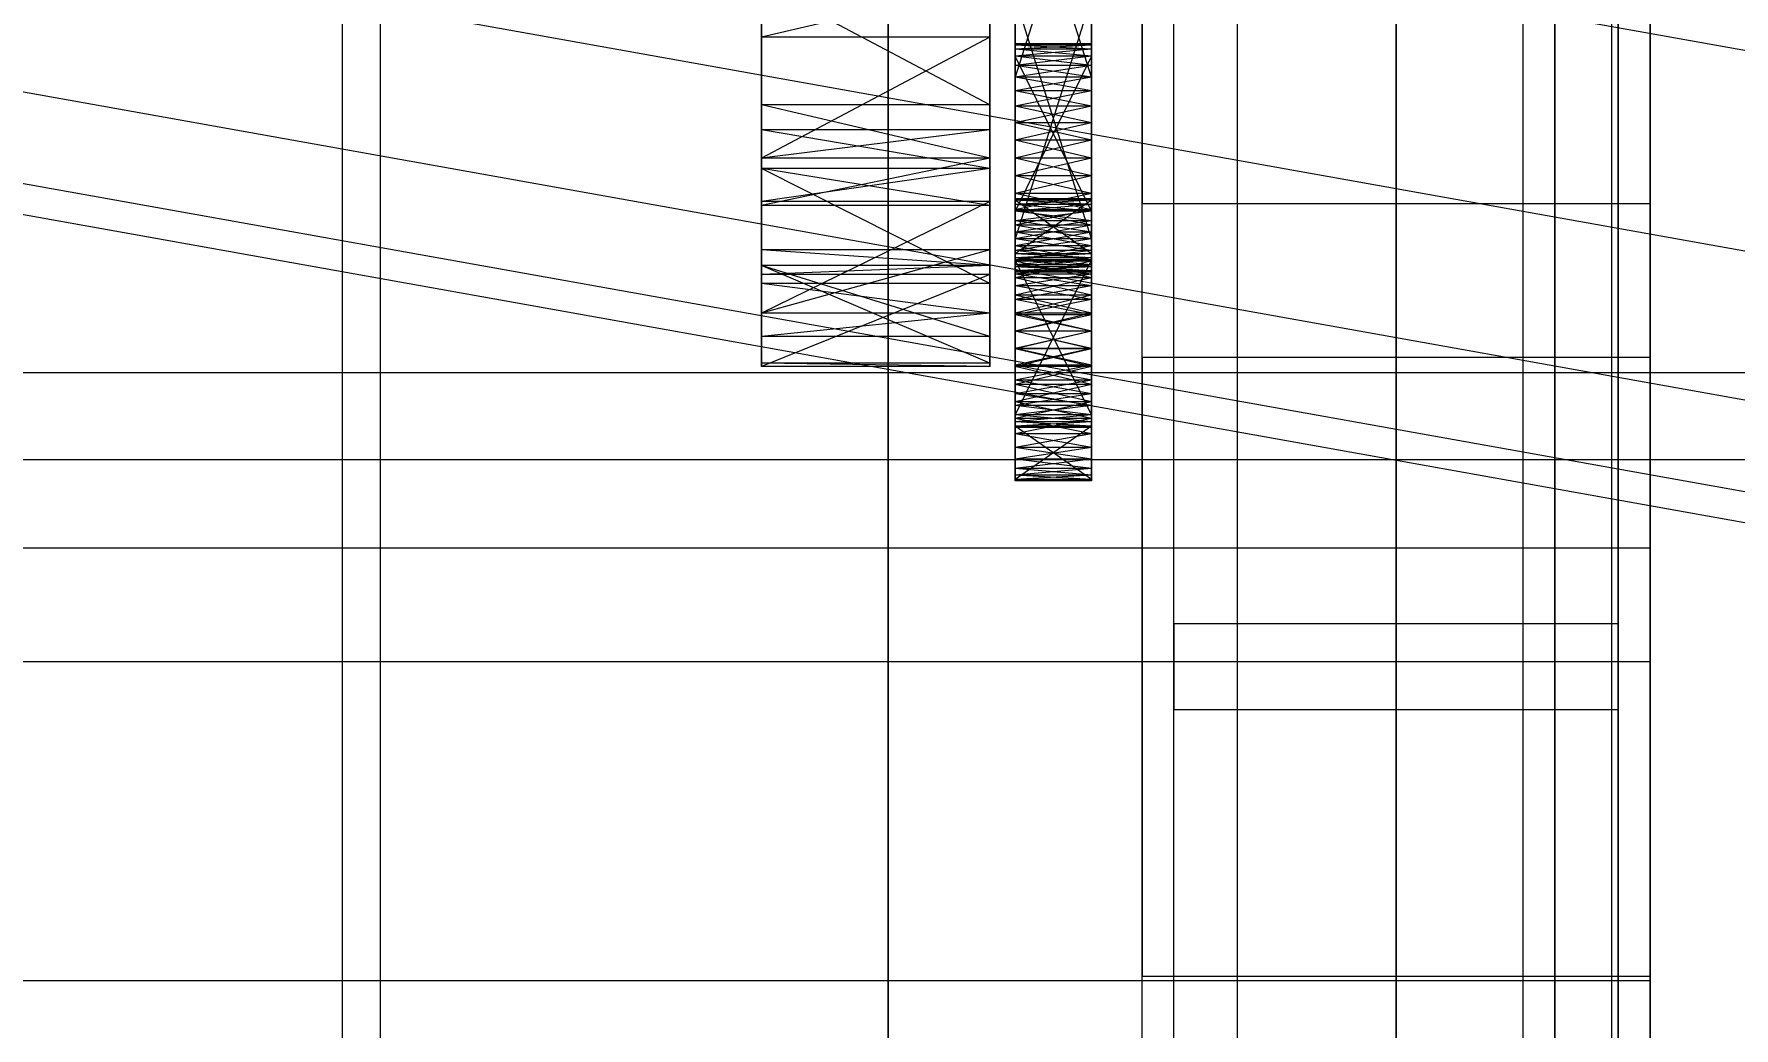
# Model space of a CAD drawing. Header units: millimetres. Extents: x -1970 to 59977, y -50268 to 6837.
# Drawn here: x 1372.7 to 1506.6, y -33651.6 to -33573.3 of the extents above; entities that cross this region are included whole.
import ezdxf

# ---------------------------------------------------------------- set-up
doc = ezdxf.new("R2010")
doc.units = ezdxf.units.MM
for name, color, linetype, lineweight in [('COTAS_O', 1, 'Continuous', 0), ('frontal_C03', 7, 'Continuous', 0), ('frontal_dos-mix', 7, 'Continuous', 0), ('frontal_secador', 7, 'Continuous', 0), ('frontal_tolva', 7, 'Continuous', 0)]:
    doc.layers.add(name, color=color, linetype=linetype, lineweight=lineweight)
doc.dimstyles.new('R19_100', dxfattribs={"dimtxt": 250, "dimasz": 150, "dimexe": 150, "dimexo": 80, "dimgap": 100, "dimtad": 1, "dimtih": 1, "dimtoh": 1, "dimdsep": 46, "dimcen": 0.09, "dimadec": 0, "dimazin": 0, "dimtfac": 1, "dimtdec": 4, "dimtofl": 0, "dimtmove": 0, "dimatfit": 3, "dimfxl": 1, "dimtolj": 1, "dimtzin": 0, "dimarcsym": 0})

# ---------------------------------------------------------------- blocks, each defined once
blk = doc.blocks.new('*D39')
at = {"layer": 'COTAS_O', "color": 0, "lineweight": -2, "transparency": 16777216}
for p, q in [((-1725, -34320), (-1725, -33550)), ((1725, -34320), (1725, -33550)), ((-1575, -33700), (1575, -33700))]:
    blk.add_line(p, q, dxfattribs=at)
at = {"layer": 'COTAS_O', "color": 0, "transparency": 16777216}
for points in [[(-1575, -33675), (-1575, -33725), (-1725, -33700)], [(1575, -33675), (1575, -33725), (1725, -33700)]]:
    blk.add_solid(points, dxfattribs=at)
at = {"layer": 'Defpoints', "color": 0, "transparency": 16777216}
for p in [(1725, -33700), (-1725, -34400), (1725, -34400)]:
    blk.add_point(p, dxfattribs=at)

msp = doc.modelspace()

# ---------------------------------------------------------------- linework, layer by layer
at = {"layer": 'frontal_C03'}
for p, q in [((1500, -32314.944), (1500, -34875.113)), ((1500, -34879.011), (1500, -32318.841)), ((1490, -35975), (1490, -32996.942)), ((1497, -35975), (1497, -32996.942)), ((1490, -35975), (1490, -33266.434)), ((1497, -35975), (1497, -33266.434)), ((1467.5, -33879.447), (1467.5, -33284.487)), ((1492.5, -33284.487), (1492.5, -33879.447)), ((1462.5, -33619.765), (1462.5, -33294.297)), ((1497.5, -33294.297), (1497.5, -33619.765)), ((1462.5, -33626.502), (1462.5, -33301.034)), ((1497.5, -33626.502), (1497.5, -33301.034)), ((1467.5, -33905.804), (1467.5, -33310.844)), ((1492.5, -33905.804), (1492.5, -33310.844)), ((1460, -33586.646), (1460, -33317.154)), ((1500, -33586.646), (1500, -33317.154)), ((1460, -33598.772), (1460, -33329.281)), ((1500, -33329.281), (1500, -33598.772)), ((1460, -33647.495), (1460, -33378.004)), ((1500, -33647.495), (1500, -33378.004)), ((1440, -33735.325), (1440, -33388.418)), ((1480, -33388.418), (1480, -33735.325)), ((1440, -33397.401), (1440, -33744.308)), ((1480, -33744.308), (1480, -33397.401)), ((1460, -33547.668), (1460, -33586.646)), ((1460, -33817.159), (1460, -33547.668)), ((1500, -33586.646), (1500, -33547.668)), ((1500, -33547.668), (1500, -33817.159)), ((1462.5, -33889.257), (1462.5, -33563.788)), ((1497.5, -33563.788), (1497.5, -33889.257)), ((1462.5, -33895.994), (1462.5, -33570.525)), ((1497.5, -33895.994), (1497.5, -33570.525)), ((1460, -33586.646), (1500, -33586.646)), ((1460, -33856.137), (1460, -33586.646)), ((1500, -33856.137), (1500, -33586.646)), ((1500, -33598.772), (1460, -33598.772)), ((1460, -33598.772), (1460, -33647.495)), ((1460, -33868.264), (1460, -33598.772)), ((1500, -33647.495), (1500, -33598.772)), ((1500, -33598.772), (1500, -33868.264)), ((-1500, -33613.77), (1500, -33613.77)), ((1500, -33613.77), (1500, -33622.753)), ((1500, -33613.77), (1500, -33647.876)), ((1497.5, -33619.765), (1462.5, -33619.765)), ((1462.5, -33619.765), (1462.5, -33626.502)), ((1497.5, -33626.502), (1497.5, -33619.765)), ((1500, -33622.753), (-1500, -33622.753)), ((1500, -33656.859), (1500, -33622.753)), ((1462.5, -33626.502), (1497.5, -33626.502)), ((1500, -33647.876), (-1500, -33647.876)), ((1460, -33647.495), (1500, -33647.495)), ((1460, -33916.987), (1460, -33647.495)), ((1500, -33916.987), (1500, -33647.495)), ((1500, -33656.859), (1500, -33647.876))]:
    msp.add_line(p, q, dxfattribs=at)
at = {"layer": 'frontal_dos-mix'}
for p, q in [((1884.444, -33642.009), (234.444, -33347.009)), ((1881.708, -33657.311), (231.708, -33362.311)), ((1879.675, -33668.682), (229.675, -33373.682)), ((1878.423, -33675.684), (228.423, -33380.684)), ((1878, -33678.049), (228, -33383.049))]:
    msp.add_line(p, q, dxfattribs=at)
at = {"layer": 'frontal_secador'}
for p, q in [((1400, -36000), (1400, -33000)), ((1397, -35940), (1397, -33075)), ((1400, -36000), (1400, -33075)), ((1400, -34600), (1400, -33075)), ((1400, -35940), (1400, -33075)), ((1400, -34650), (1400, -33075)), ((1400, -36000), (1400, -33250)), ((1430, -33591.527), (1430, -33457.639)), ((1448, -33457.639), (1448, -33591.527)), ((1430, -33525.858), (1430, -33591.527)), ((1448, -33591.527), (1448, -33525.858)), ((1430, -33583.889), (1430, -33549.365)), ((1430, -33591.527), (1430, -33549.365)), ((1448, -33549.365), (1448, -33583.889)), ((1448, -33549.365), (1448, -33591.527)), ((1450, -33555.05), (1450, -33578.99)), ((1456, -33578.99), (1456, -33555.05)), ((1450, -33577.785), (1450, -33556.031)), ((1450, -33583.075), (1450, -33556.031)), ((1450, -33591.635), (1450, -33556.031)), ((1450, -33556.768), (1450, -33576.711)), ((1450, -33556.768), (1450, -33578.99)), ((1456, -33556.031), (1456, -33577.785)), ((1456, -33556.031), (1456, -33583.075)), ((1456, -33556.031), (1456, -33591.635)), ((1456, -33576.711), (1456, -33556.768)), ((1456, -33578.99), (1456, -33556.768)), ((1450, -33577.785), (1450, -33557.686)), ((1450, -33557.686), (1450, -33576.711)), ((1456, -33557.686), (1450, -33576.711)), ((1456, -33576.711), (1450, -33557.686)), ((1456, -33557.686), (1456, -33577.785)), ((1456, -33576.711), (1456, -33557.686)), ((1450, -33591.094), (1450, -33561.268)), ((1450, -33561.268), (1450, -33578.99)), ((1456, -33561.268), (1456, -33591.094)), ((1456, -33578.99), (1456, -33561.268)), ((1450, -33591.094), (1450, -33566.831)), ((1456, -33566.831), (1456, -33591.094)), ((1450, -33568.135), (1450, -33590.357)), ((1450, -33568.135), (1450, -33591.635)), ((1456, -33590.357), (1456, -33568.135)), ((1456, -33591.635), (1456, -33568.135)), ((1430, -33569.361), (1430, -33580.859)), ((1430, -33578.895), (1430, -33569.361)), ((1430, -33583.889), (1430, -33569.361)), ((1430, -33569.361), (1430, -33573.572)), ((1430, -33569.361), (1430, -33591.527)), ((1448, -33569.361), (1430, -33573.572)), ((1448, -33578.895), (1430, -33569.361)), ((1448, -33580.859), (1448, -33569.361)), ((1448, -33569.361), (1448, -33578.895)), ((1448, -33569.361), (1448, -33583.889)), ((1448, -33573.572), (1448, -33569.361)), ((1448, -33591.527), (1448, -33569.361)), ((1450, -33589.439), (1450, -33569.34)), ((1450, -33591.094), (1450, -33569.34)), ((1450, -33570.414), (1450, -33590.357)), ((1450, -33589.439), (1450, -33570.414)), ((1456, -33589.439), (1450, -33570.414)), ((1456, -33570.414), (1450, -33589.439)), ((1456, -33569.34), (1456, -33589.439)), ((1456, -33569.34), (1456, -33591.094)), ((1456, -33590.357), (1456, -33570.414)), ((1456, -33570.414), (1456, -33589.439)), ((1430, -33586.827), (1430, -33573.572)), ((1430, -33573.572), (1430, -33583.075)), ((1430, -33583.889), (1430, -33573.572)), ((1448, -33573.572), (1430, -33573.572)), ((1448, -33573.572), (1430, -33583.075)), ((1448, -33573.572), (1448, -33586.827)), ((1448, -33583.075), (1448, -33573.572)), ((1448, -33573.572), (1448, -33583.889)), ((1450, -33574.186), (1450, -33574.075)), ((1456, -33574.186), (1450, -33574.075)), ((1456, -33574.075), (1450, -33574.075)), ((1456, -33574.075), (1450, -33574.186)), ((1450, -33574.075), (1450, -33574.516)), ((1450, -33574.186), (1450, -33575.056)), ((1450, -33574.516), (1450, -33574.186)), ((1450, -33588.01), (1450, -33574.186)), ((1450, -33574.186), (1450, -33578.99)), ((1450, -33592.51), (1450, -33574.186)), ((1450, -33574.186), (1450, -33589.439)), ((1450, -33602.572), (1450, -33574.186)), ((1456, -33574.516), (1450, -33574.186)), ((1456, -33574.186), (1450, -33574.186)), ((1456, -33574.186), (1450, -33574.516)), ((1456, -33574.186), (1456, -33574.075)), ((1456, -33574.516), (1456, -33574.075)), ((1456, -33575.056), (1456, -33574.186)), ((1456, -33574.186), (1456, -33574.516)), ((1456, -33574.186), (1456, -33588.01)), ((1456, -33578.99), (1456, -33574.186)), ((1456, -33574.186), (1456, -33592.51)), ((1456, -33589.439), (1456, -33574.186)), ((1456, -33574.186), (1456, -33602.572)), ((1450, -33575.056), (1450, -33574.516)), ((1456, -33575.056), (1450, -33574.516)), ((1456, -33574.516), (1450, -33574.516)), ((1456, -33574.516), (1450, -33575.056)), ((1450, -33574.516), (1450, -33587.272)), ((1450, -33575.794), (1450, -33574.516)), ((1450, -33574.516), (1450, -33588.927)), ((1450, -33577.785), (1450, -33574.516)), ((1450, -33583.075), (1450, -33574.516)), ((1450, -33575.056), (1450, -33576.711)), ((1450, -33575.794), (1450, -33575.056)), ((1450, -33588.01), (1450, -33575.056)), ((1450, -33575.056), (1450, -33587.272)), ((1450, -33575.056), (1450, -33578.99)), ((1456, -33575.794), (1450, -33575.056)), ((1456, -33575.056), (1450, -33575.056)), ((1456, -33575.056), (1450, -33587.272)), ((1456, -33587.272), (1450, -33575.056)), ((1456, -33575.056), (1450, -33575.794)), ((1450, -33576.711), (1450, -33575.794)), ((1456, -33576.711), (1450, -33575.794)), ((1456, -33575.794), (1450, -33575.794)), ((1450, -33577.785), (1450, -33575.794)), ((1456, -33575.794), (1450, -33576.711)), ((1456, -33574.516), (1456, -33575.056)), ((1456, -33587.272), (1456, -33574.516)), ((1456, -33574.516), (1456, -33575.794)), ((1456, -33588.927), (1456, -33574.516)), ((1456, -33574.516), (1456, -33577.785)), ((1456, -33574.516), (1456, -33583.075)), ((1456, -33576.711), (1456, -33575.056)), ((1456, -33575.056), (1456, -33575.794)), ((1456, -33575.056), (1456, -33588.01)), ((1456, -33587.272), (1456, -33575.056)), ((1456, -33578.99), (1456, -33575.056)), ((1456, -33575.794), (1456, -33576.711)), ((1456, -33575.794), (1456, -33577.785)), ((1450, -33576.711), (1450, -33577.785)), ((1456, -33576.711), (1450, -33576.711)), ((1456, -33576.711), (1450, -33577.785)), ((1450, -33576.711), (1450, -33578.99)), ((1456, -33577.785), (1450, -33576.711)), ((1456, -33577.785), (1456, -33576.711)), ((1456, -33578.99), (1456, -33576.711)), ((1450, -33580.294), (1450, -33577.785)), ((1450, -33577.785), (1450, -33578.99)), ((1450, -33583.075), (1450, -33577.785)), ((1456, -33577.785), (1450, -33577.785)), ((1456, -33577.785), (1450, -33578.99)), ((1456, -33578.99), (1450, -33577.785)), ((1456, -33577.785), (1456, -33580.294)), ((1456, -33578.99), (1456, -33577.785)), ((1456, -33577.785), (1456, -33583.075)), ((1430, -33578.895), (1430, -33580.859)), ((1430, -33583.075), (1430, -33578.895)), ((1448, -33583.075), (1430, -33578.895)), ((1448, -33578.895), (1430, -33578.895)), ((1448, -33580.859), (1448, -33578.895)), ((1448, -33578.895), (1448, -33583.075)), ((1450, -33578.99), (1450, -33580.294)), ((1456, -33578.99), (1450, -33578.99)), ((1456, -33578.99), (1450, -33580.294)), ((1450, -33578.99), (1450, -33581.667)), ((1450, -33578.99), (1450, -33584.483)), ((1450, -33578.99), (1450, -33589.439)), ((1456, -33580.294), (1450, -33578.99)), ((1450, -33578.99), (1450, -33591.094)), ((1456, -33580.294), (1456, -33578.99)), ((1456, -33581.667), (1456, -33578.99)), ((1456, -33584.483), (1456, -33578.99)), ((1456, -33589.439), (1456, -33578.99)), ((1456, -33591.094), (1456, -33578.99)), ((1430, -33580.859), (1430, -33583.075)), ((1430, -33583.889), (1430, -33580.859)), ((1448, -33583.889), (1430, -33580.859)), ((1448, -33580.859), (1430, -33580.859)), ((1448, -33580.859), (1430, -33583.075)), ((1448, -33583.075), (1448, -33580.859)), ((1448, -33580.859), (1448, -33583.889)), ((1450, -33583.075), (1450, -33580.294)), ((1450, -33580.294), (1450, -33581.667)), ((1456, -33580.294), (1450, -33580.294)), ((1456, -33580.294), (1450, -33581.667)), ((1456, -33581.667), (1450, -33580.294)), ((1456, -33580.294), (1456, -33583.075)), ((1456, -33581.667), (1456, -33580.294)), ((1450, -33581.667), (1450, -33583.075)), ((1456, -33581.667), (1450, -33581.667)), ((1456, -33581.667), (1450, -33583.075)), ((1450, -33581.667), (1450, -33584.483)), ((1456, -33583.075), (1450, -33581.667)), ((1456, -33583.075), (1456, -33581.667)), ((1456, -33584.483), (1456, -33581.667)), ((1430, -33583.075), (1430, -33586.827)), ((1448, -33583.075), (1430, -33583.075)), ((1448, -33583.075), (1430, -33586.827)), ((1448, -33586.827), (1448, -33583.075)), ((1450, -33585.857), (1450, -33583.075)), ((1450, -33583.075), (1450, -33584.483)), ((1450, -33588.365), (1450, -33583.075)), ((1450, -33591.635), (1450, -33583.075)), ((1456, -33583.075), (1450, -33583.075)), ((1456, -33583.075), (1450, -33584.483)), ((1456, -33584.483), (1450, -33583.075)), ((1450, -33604.18), (1450, -33583.075)), ((1450, -33583.075), (1450, -33588.927)), ((1456, -33583.075), (1456, -33585.857)), ((1456, -33584.483), (1456, -33583.075)), ((1456, -33583.075), (1456, -33588.365)), ((1456, -33583.075), (1456, -33591.635)), ((1456, -33583.075), (1456, -33604.18)), ((1456, -33588.927), (1456, -33583.075)), ((1430, -33586.827), (1430, -33583.889)), ((1430, -33583.889), (1430, -33590.317)), ((1430, -33592.954), (1430, -33583.889)), ((1430, -33591.527), (1430, -33583.889)), ((1430, -33583.889), (1430, -33586.487)), ((1448, -33586.827), (1430, -33583.889)), ((1448, -33583.889), (1430, -33583.889)), ((1448, -33583.889), (1430, -33586.487)), ((1448, -33592.954), (1430, -33583.889)), ((1448, -33583.889), (1448, -33586.827)), ((1448, -33590.317), (1448, -33583.889)), ((1448, -33583.889), (1448, -33592.954)), ((1448, -33583.889), (1448, -33591.527)), ((1448, -33586.487), (1448, -33583.889)), ((1450, -33584.483), (1450, -33585.857)), ((1456, -33584.483), (1450, -33584.483)), ((1456, -33584.483), (1450, -33585.857)), ((1450, -33584.483), (1450, -33587.161)), ((1450, -33584.483), (1450, -33589.439)), ((1456, -33585.857), (1450, -33584.483)), ((1456, -33585.857), (1456, -33584.483)), ((1456, -33587.161), (1456, -33584.483)), ((1456, -33589.439), (1456, -33584.483)), ((1430, -33597.124), (1430, -33586.487)), ((1430, -33586.487), (1430, -33595.291)), ((1430, -33591.527), (1430, -33586.487)), ((1448, -33586.487), (1430, -33586.487)), ((1448, -33586.487), (1430, -33595.291)), ((1448, -33586.487), (1448, -33597.124)), ((1448, -33595.291), (1448, -33586.487)), ((1448, -33586.487), (1448, -33591.527)), ((1450, -33588.365), (1450, -33585.857)), ((1450, -33585.857), (1450, -33587.161)), ((1456, -33585.857), (1450, -33585.857)), ((1456, -33585.857), (1450, -33587.161)), ((1456, -33587.161), (1450, -33585.857)), ((1450, -33586.402), (1450, -33586.291)), ((1456, -33586.402), (1450, -33586.291)), ((1456, -33586.291), (1450, -33586.291)), ((1456, -33586.291), (1450, -33586.402)), ((1450, -33586.291), (1450, -33590.611)), ((1450, -33586.731), (1450, -33586.291)), ((1450, -33586.291), (1450, -33591.481)), ((1450, -33588.01), (1450, -33586.291)), ((1450, -33586.402), (1450, -33587.272)), ((1450, -33586.731), (1450, -33586.402)), ((1450, -33590.94), (1450, -33586.402)), ((1450, -33586.402), (1450, -33590.611)), ((1450, -33586.402), (1450, -33588.927)), ((1450, -33586.402), (1450, -33593.883)), ((1450, -33594.21), (1450, -33586.402)), ((1450, -33586.402), (1450, -33603.31)), ((1450, -33604.79), (1450, -33586.402)), ((1456, -33586.731), (1450, -33586.402)), ((1456, -33586.402), (1450, -33586.402)), ((1456, -33586.402), (1450, -33590.611)), ((1456, -33590.611), (1450, -33586.402)), ((1456, -33586.402), (1450, -33586.731)), ((1456, -33585.857), (1456, -33588.365)), ((1456, -33587.161), (1456, -33585.857)), ((1456, -33586.402), (1456, -33586.291)), ((1456, -33590.611), (1456, -33586.291)), ((1456, -33586.291), (1456, -33586.731)), ((1456, -33591.481), (1456, -33586.291)), ((1456, -33586.291), (1456, -33588.01)), ((1456, -33587.272), (1456, -33586.402)), ((1456, -33586.402), (1456, -33586.731)), ((1456, -33586.402), (1456, -33590.94)), ((1456, -33590.611), (1456, -33586.402)), ((1456, -33588.927), (1456, -33586.402)), ((1456, -33593.883), (1456, -33586.402)), ((1456, -33586.402), (1456, -33594.21)), ((1456, -33603.31), (1456, -33586.402)), ((1456, -33586.402), (1456, -33604.79)), ((1448, -33586.827), (1430, -33586.827)), ((1450, -33587.272), (1450, -33586.731)), ((1456, -33587.272), (1450, -33586.731)), ((1456, -33586.731), (1450, -33586.731)), ((1450, -33588.01), (1450, -33586.731)), ((1456, -33586.731), (1450, -33587.272)), ((1450, -33587.161), (1450, -33588.365)), ((1456, -33587.161), (1450, -33587.161)), ((1456, -33587.161), (1450, -33588.365)), ((1450, -33587.161), (1450, -33589.439)), ((1456, -33588.365), (1450, -33587.161)), ((1450, -33587.272), (1450, -33588.01)), ((1456, -33587.272), (1450, -33587.272)), ((1456, -33587.272), (1450, -33588.01)), ((1450, -33587.272), (1450, -33588.927)), ((1456, -33588.01), (1450, -33587.272)), ((1456, -33586.731), (1456, -33587.272)), ((1456, -33586.731), (1456, -33588.01)), ((1456, -33588.365), (1456, -33587.161)), ((1456, -33589.439), (1456, -33587.161)), ((1456, -33588.01), (1456, -33587.272)), ((1456, -33588.927), (1456, -33587.272)), ((1450, -33590.001), (1450, -33588.01)), ((1450, -33588.01), (1450, -33588.927)), ((1450, -33592.51), (1450, -33588.01)), ((1456, -33588.01), (1450, -33588.01)), ((1456, -33588.01), (1450, -33588.927)), ((1456, -33588.927), (1450, -33588.01)), ((1450, -33588.01), (1450, -33591.481)), ((1450, -33598.072), (1450, -33588.01)), ((1450, -33590.357), (1450, -33588.365)), ((1450, -33588.365), (1450, -33589.439)), ((1450, -33591.635), (1450, -33588.365)), ((1456, -33588.365), (1450, -33588.365)), ((1456, -33588.365), (1450, -33589.439)), ((1456, -33589.439), (1450, -33588.365)), ((1450, -33604.18), (1450, -33588.365)), ((1450, -33588.927), (1450, -33590.001)), ((1456, -33588.927), (1450, -33588.927)), ((1456, -33588.927), (1450, -33590.001)), ((1450, -33588.927), (1450, -33591.205)), ((1450, -33588.927), (1450, -33593.883)), ((1456, -33590.001), (1450, -33588.927)), ((1450, -33588.927), (1450, -33599.377)), ((1450, -33588.927), (1450, -33604.18)), ((1456, -33588.01), (1456, -33590.001)), ((1456, -33588.927), (1456, -33588.01)), ((1456, -33588.01), (1456, -33592.51)), ((1456, -33591.481), (1456, -33588.01)), ((1456, -33588.01), (1456, -33598.072)), ((1456, -33588.365), (1456, -33590.357)), ((1456, -33589.439), (1456, -33588.365)), ((1456, -33588.365), (1456, -33591.635)), ((1456, -33588.365), (1456, -33604.18)), ((1456, -33590.001), (1456, -33588.927)), ((1456, -33591.205), (1456, -33588.927)), ((1456, -33593.883), (1456, -33588.927)), ((1456, -33599.377), (1456, -33588.927)), ((1456, -33604.18), (1456, -33588.927)), ((1430, -33592.954), (1430, -33590.317)), ((1430, -33590.317), (1430, -33595.291)), ((1430, -33591.527), (1430, -33590.317)), ((1448, -33591.527), (1430, -33590.317)), ((1448, -33590.317), (1430, -33590.317)), ((1448, -33590.317), (1430, -33595.291)), ((1448, -33590.317), (1448, -33592.954)), ((1448, -33595.291), (1448, -33590.317)), ((1448, -33590.317), (1448, -33591.527)), ((1450, -33590.357), (1450, -33589.439)), ((1456, -33589.439), (1450, -33589.439)), ((1456, -33589.439), (1450, -33590.357)), ((1456, -33590.357), (1450, -33589.439)), ((1450, -33589.439), (1450, -33591.094)), ((1450, -33589.439), (1450, -33603.85)), ((1450, -33589.439), (1450, -33604.291)), ((1450, -33589.439), (1450, -33602.572)), ((1450, -33589.439), (1450, -33591.965)), ((1450, -33592.51), (1450, -33590.001)), ((1450, -33590.001), (1450, -33591.205)), ((1456, -33590.001), (1450, -33590.001)), ((1456, -33590.001), (1450, -33591.205)), ((1456, -33591.205), (1450, -33590.001)), ((1450, -33591.635), (1450, -33590.357)), ((1450, -33590.357), (1450, -33591.094)), ((1456, -33590.357), (1450, -33590.357)), ((1456, -33590.357), (1450, -33591.094)), ((1456, -33591.094), (1450, -33590.357)), ((1450, -33603.31), (1450, -33590.357)), ((1450, -33604.18), (1450, -33590.357)), ((1456, -33589.439), (1456, -33590.357)), ((1456, -33591.094), (1456, -33589.439)), ((1456, -33603.85), (1456, -33589.439)), ((1456, -33604.291), (1456, -33589.439)), ((1456, -33602.572), (1456, -33589.439)), ((1456, -33591.965), (1456, -33589.439)), ((1456, -33590.001), (1456, -33592.51)), ((1456, -33591.205), (1456, -33590.001)), ((1456, -33590.357), (1456, -33591.635)), ((1456, -33591.094), (1456, -33590.357)), ((1456, -33590.357), (1456, -33603.31)), ((1456, -33590.357), (1456, -33604.18)), ((1430, -33597.124), (1430, -33591.527)), ((1430, -33591.527), (1430, -33592.256)), ((1430, -33599.235), (1430, -33591.527)), ((1448, -33597.124), (1430, -33591.527)), ((1448, -33591.527), (1430, -33591.527)), ((1448, -33591.527), (1430, -33592.256)), ((1448, -33599.235), (1430, -33591.527)), ((1448, -33591.527), (1448, -33597.124)), ((1448, -33592.256), (1448, -33591.527)), ((1448, -33591.527), (1448, -33599.235)), ((1450, -33590.611), (1450, -33590.94)), ((1456, -33590.611), (1450, -33590.611)), ((1456, -33590.611), (1450, -33590.94)), ((1450, -33590.611), (1450, -33591.481)), ((1456, -33590.94), (1450, -33590.611)), ((1450, -33592.219), (1450, -33590.94)), ((1450, -33590.94), (1450, -33591.481)), ((1450, -33594.21), (1450, -33590.94)), ((1456, -33590.94), (1450, -33590.94)), ((1456, -33590.94), (1450, -33591.481)), ((1456, -33591.481), (1450, -33590.94)), ((1450, -33591.094), (1450, -33591.635)), ((1456, -33591.094), (1450, -33591.094)), ((1456, -33591.094), (1450, -33591.635)), ((1456, -33591.635), (1450, -33591.094)), ((1450, -33591.094), (1450, -33603.85)), ((1450, -33603.31), (1450, -33591.094)), ((1456, -33603.31), (1450, -33591.094)), ((1456, -33591.094), (1450, -33603.31)), ((1450, -33591.965), (1450, -33591.094)), ((1450, -33591.205), (1450, -33592.51)), ((1456, -33591.205), (1450, -33591.205)), ((1456, -33591.205), (1450, -33592.51)), ((1450, -33591.205), (1450, -33593.883)), ((1456, -33592.51), (1450, -33591.205)), ((1450, -33591.481), (1450, -33592.219)), ((1456, -33591.481), (1450, -33591.481)), ((1456, -33591.481), (1450, -33592.219)), ((1450, -33591.481), (1450, -33593.136)), ((1450, -33591.481), (1450, -33595.414)), ((1450, -33591.481), (1450, -33600.908)), ((1450, -33591.481), (1450, -33608.389)), ((1450, -33598.072), (1450, -33591.481)), ((1456, -33592.219), (1450, -33591.481)), ((1450, -33592.075), (1450, -33591.635)), ((1450, -33591.635), (1450, -33591.965)), ((1456, -33591.635), (1450, -33591.635)), ((1456, -33591.635), (1450, -33591.965)), ((1456, -33591.965), (1450, -33591.635)), ((1456, -33590.94), (1456, -33590.611)), ((1456, -33591.481), (1456, -33590.611)), ((1456, -33590.94), (1456, -33592.219)), ((1456, -33591.481), (1456, -33590.94)), ((1456, -33590.94), (1456, -33594.21)), ((1456, -33591.635), (1456, -33591.094)), ((1456, -33603.85), (1456, -33591.094)), ((1456, -33591.094), (1456, -33603.31)), ((1456, -33591.094), (1456, -33591.965)), ((1456, -33592.51), (1456, -33591.205)), ((1456, -33593.883), (1456, -33591.205)), ((1456, -33592.219), (1456, -33591.481)), ((1456, -33593.136), (1456, -33591.481)), ((1456, -33595.414), (1456, -33591.481)), ((1456, -33600.908), (1456, -33591.481)), ((1456, -33608.389), (1456, -33591.481)), ((1456, -33591.481), (1456, -33598.072)), ((1456, -33591.635), (1456, -33592.075)), ((1456, -33591.965), (1456, -33591.635)), ((1430, -33599.235), (1430, -33592.256)), ((1430, -33592.256), (1430, -33599.5)), ((1448, -33592.256), (1430, -33592.256)), ((1448, -33592.256), (1430, -33599.5)), ((1430, -33595.291), (1430, -33592.954)), ((1448, -33595.291), (1430, -33592.954)), ((1448, -33592.954), (1430, -33592.954)), ((1448, -33592.256), (1448, -33599.235)), ((1448, -33599.5), (1448, -33592.256)), ((1448, -33592.954), (1448, -33595.291)), ((1450, -33591.965), (1450, -33592.075)), ((1456, -33591.965), (1450, -33591.965)), ((1456, -33591.965), (1450, -33592.075)), ((1456, -33592.075), (1450, -33591.965)), ((1456, -33592.075), (1450, -33592.075)), ((1450, -33594.21), (1450, -33592.219)), ((1450, -33592.219), (1450, -33593.136)), ((1456, -33592.219), (1450, -33592.219)), ((1456, -33592.219), (1450, -33593.136)), ((1456, -33593.136), (1450, -33592.219)), ((1450, -33595.291), (1450, -33592.51)), ((1450, -33592.51), (1450, -33593.883)), ((1450, -33598.072), (1450, -33592.51)), ((1450, -33602.572), (1450, -33592.51)), ((1456, -33592.51), (1450, -33592.51)), ((1456, -33592.51), (1450, -33593.883)), ((1456, -33593.883), (1450, -33592.51)), ((1450, -33593.136), (1450, -33594.21)), ((1456, -33593.136), (1450, -33593.136)), ((1456, -33593.136), (1450, -33594.21)), ((1450, -33593.136), (1450, -33595.414)), ((1456, -33594.21), (1450, -33593.136)), ((1456, -33592.075), (1456, -33591.965)), ((1456, -33592.219), (1456, -33594.21)), ((1456, -33593.136), (1456, -33592.219)), ((1456, -33592.51), (1456, -33595.291)), ((1456, -33593.883), (1456, -33592.51)), ((1456, -33592.51), (1456, -33598.072)), ((1456, -33592.51), (1456, -33602.572)), ((1456, -33594.21), (1456, -33593.136)), ((1456, -33595.414), (1456, -33593.136)), ((1450, -33593.883), (1450, -33595.291)), ((1456, -33593.883), (1450, -33593.883)), ((1456, -33593.883), (1450, -33595.291)), ((1450, -33593.883), (1450, -33596.699)), ((1450, -33593.883), (1450, -33599.377)), ((1450, -33593.883), (1450, -33603.31)), ((1456, -33595.291), (1450, -33593.883)), ((1450, -33596.719), (1450, -33594.21)), ((1450, -33594.21), (1450, -33595.414)), ((1450, -33599.5), (1450, -33594.21)), ((1450, -33604.79), (1450, -33594.21)), ((1456, -33594.21), (1450, -33594.21)), ((1456, -33594.21), (1450, -33595.414)), ((1456, -33595.414), (1450, -33594.21)), ((1456, -33595.291), (1456, -33593.883)), ((1456, -33596.699), (1456, -33593.883)), ((1456, -33599.377), (1456, -33593.883)), ((1456, -33603.31), (1456, -33593.883)), ((1456, -33594.21), (1456, -33596.719)), ((1456, -33595.414), (1456, -33594.21)), ((1456, -33594.21), (1456, -33599.5)), ((1456, -33594.21), (1456, -33604.79)), ((1430, -33595.291), (1430, -33597.124)), ((1448, -33595.291), (1430, -33595.291)), ((1448, -33595.291), (1430, -33597.124)), ((1448, -33597.124), (1448, -33595.291)), ((1450, -33598.072), (1450, -33595.291)), ((1450, -33595.291), (1450, -33596.699)), ((1456, -33595.291), (1450, -33595.291)), ((1456, -33595.291), (1450, -33596.699)), ((1456, -33596.699), (1450, -33595.291)), ((1450, -33595.414), (1450, -33596.719)), ((1456, -33595.414), (1450, -33595.414)), ((1456, -33595.414), (1450, -33596.719)), ((1450, -33595.414), (1450, -33598.092)), ((1450, -33595.414), (1450, -33600.908)), ((1456, -33596.719), (1450, -33595.414)), ((1456, -33595.291), (1456, -33598.072)), ((1456, -33596.699), (1456, -33595.291)), ((1456, -33596.719), (1456, -33595.414)), ((1456, -33598.092), (1456, -33595.414)), ((1456, -33600.908), (1456, -33595.414)), ((1448, -33597.124), (1430, -33597.124)), ((1450, -33596.699), (1450, -33598.072)), ((1456, -33596.699), (1450, -33596.699)), ((1456, -33596.699), (1450, -33598.072)), ((1450, -33596.699), (1450, -33599.377)), ((1456, -33598.072), (1450, -33596.699)), ((1450, -33599.5), (1450, -33596.719)), ((1450, -33596.719), (1450, -33598.092)), ((1456, -33596.719), (1450, -33596.719)), ((1456, -33596.719), (1450, -33598.092)), ((1456, -33598.092), (1450, -33596.719)), ((1456, -33598.072), (1456, -33596.699)), ((1456, -33599.377), (1456, -33596.699)), ((1456, -33596.719), (1456, -33599.5)), ((1456, -33598.092), (1456, -33596.719)), ((1450, -33600.581), (1450, -33598.072)), ((1450, -33598.072), (1450, -33599.377)), ((1450, -33602.572), (1450, -33598.072)), ((1456, -33598.072), (1450, -33598.072)), ((1456, -33598.072), (1450, -33599.377)), ((1456, -33599.377), (1450, -33598.072)), ((1450, -33608.389), (1450, -33598.072)), ((1450, -33598.092), (1450, -33599.5)), ((1456, -33598.092), (1450, -33598.092)), ((1456, -33598.092), (1450, -33599.5)), ((1450, -33598.092), (1450, -33600.908)), ((1456, -33599.5), (1450, -33598.092)), ((1456, -33598.072), (1456, -33600.581)), ((1456, -33599.377), (1456, -33598.072)), ((1456, -33598.072), (1456, -33602.572)), ((1456, -33598.072), (1456, -33608.389)), ((1456, -33599.5), (1456, -33598.092)), ((1456, -33600.908), (1456, -33598.092)), ((1430, -33599.5), (1430, -33599.235)), ((1448, -33599.5), (1430, -33599.235)), ((1448, -33599.235), (1430, -33599.235)), ((1448, -33599.5), (1430, -33599.5)), ((1448, -33599.235), (1448, -33599.5)), ((1450, -33599.377), (1450, -33600.581)), ((1456, -33599.377), (1450, -33599.377)), ((1456, -33599.377), (1450, -33600.581)), ((1450, -33599.377), (1450, -33601.655)), ((1450, -33599.377), (1450, -33603.31)), ((1456, -33600.581), (1450, -33599.377)), ((1450, -33599.377), (1450, -33604.18)), ((1450, -33602.281), (1450, -33599.5)), ((1450, -33599.5), (1450, -33600.908)), ((1450, -33604.79), (1450, -33599.5)), ((1456, -33599.5), (1450, -33599.5)), ((1456, -33599.5), (1450, -33600.908)), ((1456, -33600.908), (1450, -33599.5)), ((1456, -33600.581), (1456, -33599.377)), ((1456, -33601.655), (1456, -33599.377)), ((1456, -33603.31), (1456, -33599.377)), ((1456, -33604.18), (1456, -33599.377)), ((1456, -33599.5), (1456, -33602.281)), ((1456, -33600.908), (1456, -33599.5)), ((1456, -33599.5), (1456, -33604.79)), ((1450, -33602.572), (1450, -33600.581)), ((1450, -33600.581), (1450, -33601.655)), ((1456, -33600.581), (1450, -33600.581)), ((1456, -33600.581), (1450, -33601.655)), ((1456, -33601.655), (1450, -33600.581)), ((1450, -33600.908), (1450, -33602.281)), ((1456, -33600.908), (1450, -33600.908)), ((1456, -33600.908), (1450, -33602.281)), ((1450, -33600.908), (1450, -33603.586)), ((1450, -33600.908), (1450, -33605.864)), ((1450, -33600.908), (1450, -33608.389)), ((1456, -33602.281), (1450, -33600.908)), ((1456, -33600.581), (1456, -33602.572)), ((1456, -33601.655), (1456, -33600.581)), ((1456, -33602.281), (1456, -33600.908)), ((1456, -33603.586), (1456, -33600.908)), ((1456, -33605.864), (1456, -33600.908)), ((1456, -33608.389), (1456, -33600.908)), ((1450, -33601.655), (1450, -33602.572)), ((1456, -33601.655), (1450, -33601.655)), ((1456, -33601.655), (1450, -33602.572)), ((1450, -33601.655), (1450, -33603.31)), ((1456, -33602.572), (1450, -33601.655)), ((1450, -33604.79), (1450, -33602.281)), ((1450, -33602.281), (1450, -33603.586)), ((1456, -33602.281), (1450, -33602.281)), ((1456, -33602.281), (1450, -33603.586)), ((1456, -33603.586), (1450, -33602.281)), ((1450, -33603.85), (1450, -33602.572)), ((1450, -33602.572), (1450, -33603.31)), ((1450, -33604.291), (1450, -33602.572)), ((1456, -33602.572), (1450, -33602.572)), ((1456, -33602.572), (1450, -33603.31)), ((1456, -33603.31), (1450, -33602.572)), ((1450, -33608.389), (1450, -33602.572)), ((1456, -33602.572), (1456, -33601.655)), ((1456, -33603.31), (1456, -33601.655)), ((1456, -33602.281), (1456, -33604.79)), ((1456, -33603.586), (1456, -33602.281)), ((1456, -33602.572), (1456, -33603.85)), ((1456, -33603.31), (1456, -33602.572)), ((1456, -33602.572), (1456, -33604.291)), ((1456, -33602.572), (1456, -33608.389)), ((1450, -33603.85), (1450, -33603.31)), ((1456, -33603.31), (1450, -33603.31)), ((1456, -33603.31), (1450, -33603.85)), ((1456, -33603.85), (1450, -33603.31)), ((1450, -33603.31), (1450, -33604.18)), ((1450, -33603.31), (1450, -33608.5)), ((1450, -33603.31), (1450, -33608.06)), ((1450, -33603.31), (1450, -33604.79)), ((1450, -33603.586), (1450, -33604.79)), ((1456, -33603.586), (1450, -33603.586)), ((1456, -33603.586), (1450, -33604.79)), ((1450, -33603.586), (1450, -33605.864)), ((1456, -33604.79), (1450, -33603.586)), ((1450, -33604.291), (1450, -33603.85)), ((1450, -33603.85), (1450, -33604.18)), ((1456, -33603.85), (1450, -33603.85)), ((1456, -33603.85), (1450, -33604.18)), ((1456, -33604.18), (1450, -33603.85)), ((1450, -33608.389), (1450, -33603.85)), ((1456, -33603.31), (1456, -33603.85)), ((1456, -33604.18), (1456, -33603.31)), ((1456, -33608.5), (1456, -33603.31)), ((1456, -33608.06), (1456, -33603.31)), ((1456, -33604.79), (1456, -33603.31)), ((1456, -33604.79), (1456, -33603.586)), ((1456, -33605.864), (1456, -33603.586)), ((1456, -33603.85), (1456, -33604.291)), ((1456, -33604.18), (1456, -33603.85)), ((1456, -33603.85), (1456, -33608.389)), ((1450, -33604.18), (1450, -33604.291)), ((1456, -33604.18), (1450, -33604.18)), ((1456, -33604.18), (1450, -33604.291)), ((1456, -33604.291), (1450, -33604.18)), ((1450, -33604.18), (1450, -33608.5)), ((1450, -33608.389), (1450, -33604.18)), ((1456, -33608.389), (1450, -33604.18)), ((1456, -33604.18), (1450, -33608.389)), ((1456, -33604.291), (1450, -33604.291)), ((1450, -33606.781), (1450, -33604.79)), ((1450, -33604.79), (1450, -33605.864)), ((1450, -33608.06), (1450, -33604.79)), ((1456, -33604.79), (1450, -33604.79)), ((1456, -33604.79), (1450, -33605.864)), ((1456, -33605.864), (1450, -33604.79)), ((1456, -33604.291), (1456, -33604.18)), ((1456, -33608.5), (1456, -33604.18)), ((1456, -33604.18), (1456, -33608.389)), ((1456, -33604.79), (1456, -33606.781)), ((1456, -33605.864), (1456, -33604.79)), ((1456, -33604.79), (1456, -33608.06)), ((1450, -33605.864), (1450, -33606.781)), ((1456, -33605.864), (1450, -33605.864)), ((1456, -33605.864), (1450, -33606.781)), ((1450, -33605.864), (1450, -33607.519)), ((1450, -33605.864), (1450, -33608.389)), ((1456, -33606.781), (1450, -33605.864)), ((1456, -33606.781), (1456, -33605.864)), ((1456, -33607.519), (1456, -33605.864)), ((1456, -33608.389), (1456, -33605.864)), ((1450, -33608.06), (1450, -33606.781)), ((1450, -33606.781), (1450, -33607.519)), ((1456, -33606.781), (1450, -33606.781)), ((1456, -33606.781), (1450, -33607.519)), ((1456, -33607.519), (1450, -33606.781)), ((1450, -33607.519), (1450, -33608.06)), ((1456, -33607.519), (1450, -33607.519)), ((1456, -33607.519), (1450, -33608.06)), ((1450, -33607.519), (1450, -33608.389)), ((1456, -33608.06), (1450, -33607.519)), ((1456, -33606.781), (1456, -33608.06)), ((1456, -33607.519), (1456, -33606.781)), ((1456, -33608.06), (1456, -33607.519)), ((1456, -33608.389), (1456, -33607.519)), ((1450, -33608.5), (1450, -33608.06)), ((1450, -33608.06), (1450, -33608.389)), ((1456, -33608.06), (1450, -33608.06)), ((1456, -33608.06), (1450, -33608.389)), ((1456, -33608.389), (1450, -33608.06)), ((1450, -33608.5), (1450, -33608.389)), ((1456, -33608.389), (1450, -33608.389)), ((1456, -33608.389), (1450, -33608.5)), ((1456, -33608.5), (1450, -33608.389)), ((1456, -33608.5), (1450, -33608.5)), ((1456, -33608.06), (1456, -33608.5)), ((1456, -33608.389), (1456, -33608.06)), ((1456, -33608.389), (1456, -33608.5))]:
    msp.add_line(p, q, dxfattribs=at)
at = {"layer": 'frontal_tolva'}
for p, q in [((1725, -33600), (-1725, -33600)), ((1725, -33606.849), (-1725, -33606.849))]:
    msp.add_line(p, q, dxfattribs=at)

# ---------------------------------------------------------------- dimensions: what is measured, and where the dimension line sits
at = {"layer": 'COTAS_O'}
dim = msp.add_aligned_dim(p1=(-1725, -34400), p2=(1725, -34400), distance=700, text='<> O', dimstyle='R19_100', dxfattribs=at)
dim.commit()
dim.dimension.update_dxf_attribs({"geometry": '*D39', "text_midpoint": (0, -33700)})

doc.saveas('drawing.dxf')
